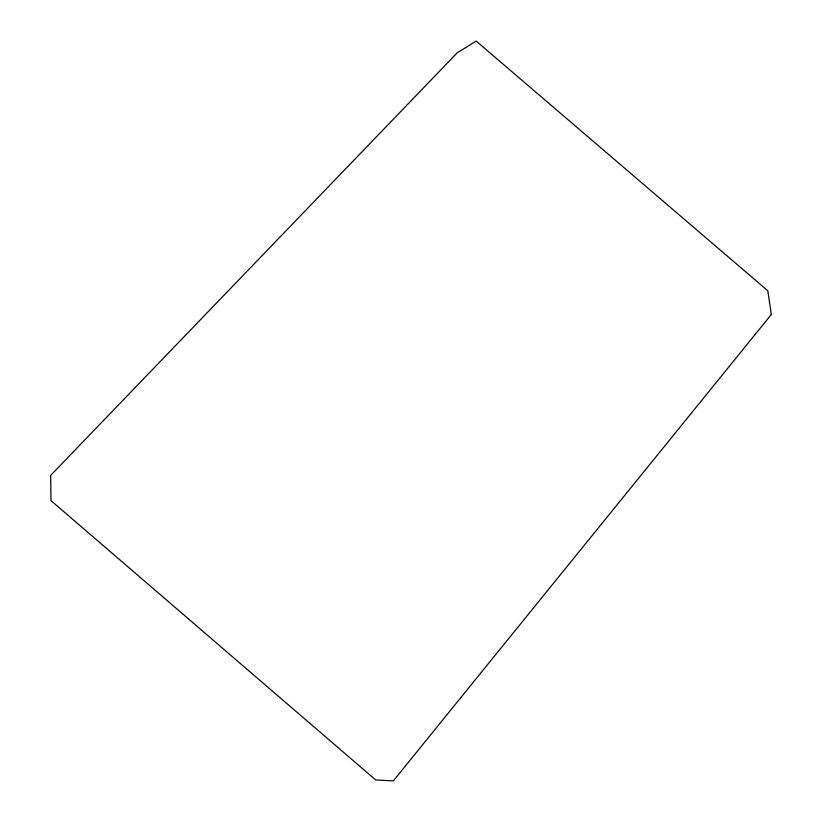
<?xml version="1.0" encoding="UTF-8"?>
<svg xmlns="http://www.w3.org/2000/svg" width="822" height="822" viewBox="0 0 822 822"><rect width="100%" height="100%" fill="white"/><g stroke="black" fill="none" stroke-linecap="round" stroke-linejoin="round"><path stroke-width="1.23" d="M771.334 314.477L393.317 780.9L375.675 779.944L50.974 500.608L50.666 475.404L457.289 52.752L476.205 41.1L767.82 290.793L771.334 314.477"/></g></svg>
